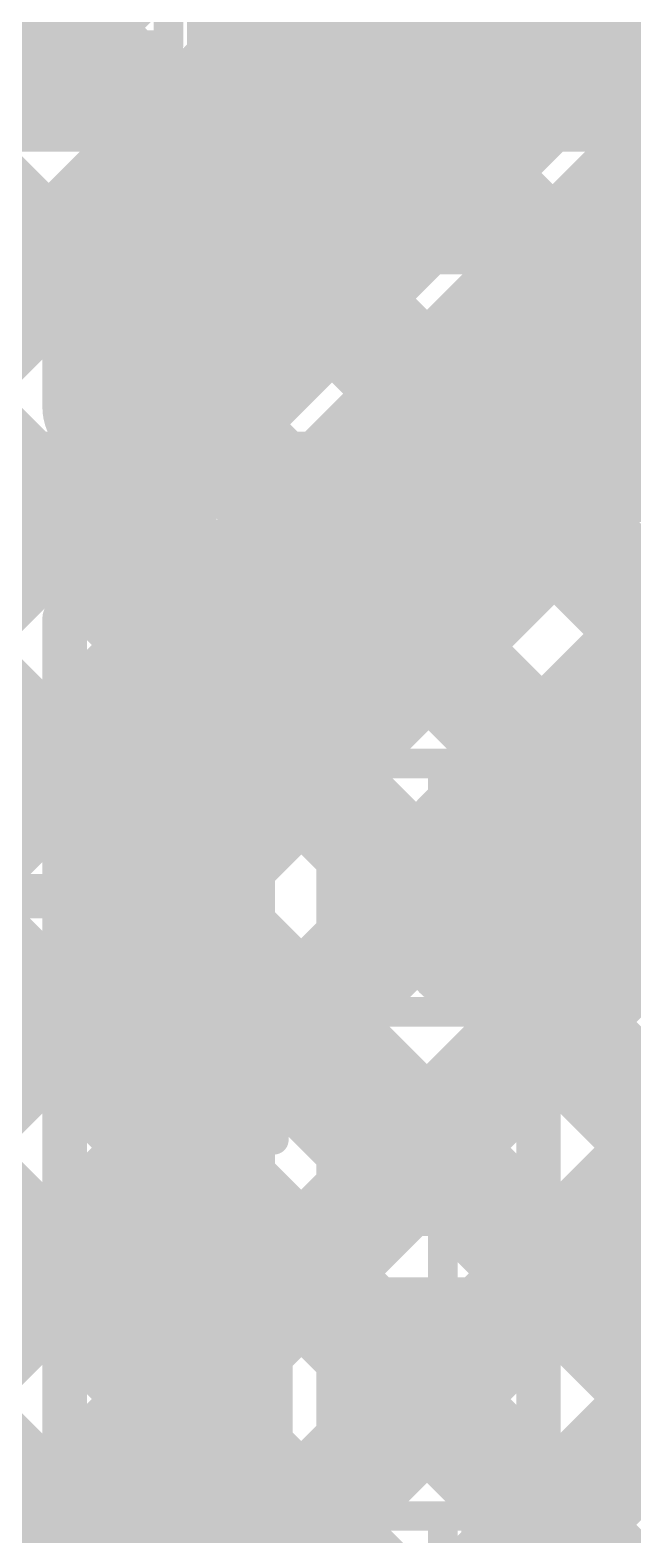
# Model space of a CAD drawing. Header units: millimetres. Extents: x 13 to 259, y -2 to 326.
# Drawn here: x 129.33 to 131.37, y 106.46 to 111.54 of the extents above; entities that cross this region are included whole.
import ezdxf

# ---------------------------------------------------------------- set-up
doc = ezdxf.new("R2010")
doc.units = ezdxf.units.MM
for name, color, linetype in [('ConnectLayer', 7, 'Continuous'), ('Mechanical14', 56, 'Continuous'), ('Mechanical8', 56, 'Continuous'), ('MidLayer2', 76, 'Continuous'), ('MidLayer3', 90, 'Continuous'), ('MidLayer4', 156, 'Continuous')]:
    doc.layers.add(name, color=color, linetype=linetype)

# ---------------------------------------------------------------- blocks, each defined once
blk = doc.blocks.new('SAMTEC_ASP_127797_01_185')
at = {"layer": 'Mechanical14', "const_width": 0.1}
for points in [[(-8.5852, -4.4196), (-9.1948, -4.4196)], [(-9.1948, -4.5606), (-9.1948, -4.4196)], [(-8.5852, -4.5606), (-8.5852, -4.4196)], [(-7.3152, -4.4196), (-7.9248, -4.4196)], [(-7.9248, -4.5606), (-7.9248, -4.4196)], [(-7.3152, -4.5606), (-7.3152, -4.4196)], [(-6.0452, -4.4196), (-6.6548, -4.4196)], [(-6.6548, -4.5606), (-6.6548, -4.4196)], [(-6.0452, -4.5606), (-6.0452, -4.4196)], [(-4.7752, -4.4196), (-5.3848, -4.4196)], [(-5.3848, -4.5606), (-5.3848, -4.4196)], [(-4.7752, -4.5606), (-4.7752, -4.4196)], [(-9.1948, -4.5606), (-9.3091, -4.5606)], [(-8.4709, -4.5606), (-8.5852, -4.5606)], [(-8.4709, -4.9162), (-8.4709, -4.5606)], [(-7.9248, -4.5606), (-8.0391, -4.5606)], [(-8.0391, -4.9162), (-8.0391, -4.5606)], [(-7.2009, -4.5606), (-7.3152, -4.5606)], [(-7.2009, -4.9162), (-7.2009, -4.5606)], [(-6.6548, -4.5606), (-6.7691, -4.5606)], [(-6.7691, -4.9162), (-6.7691, -4.5606)], [(-5.9309, -4.5606), (-6.0452, -4.5606)], [(-5.9309, -4.9162), (-5.9309, -4.5606)], [(-5.3848, -4.5606), (-5.4991, -4.5606)], [(-5.4991, -4.9162), (-5.4991, -4.5606)], [(-4.6609, -4.5606), (-4.7752, -4.5606)], [(-4.6609, -4.9162), (-4.6609, -4.5606)], [(-4.1148, -4.5606), (-4.2291, -4.5606)], [(-4.2291, -4.9162), (-4.2291, -4.5606)], [(-8.4709, -4.6736), (-9.3091, -4.6736)], [(-7.2009, -4.6736), (-8.0391, -4.6736)], [(-5.9309, -4.6736), (-6.7691, -4.6736)], [(-4.6609, -4.6736), (-5.4991, -4.6736)], [(-3.3909, -4.6736), (-4.2291, -4.6736)], [(-8.0391, -4.9162), (-8.4709, -4.9162)], [(-6.7691, -4.9162), (-7.2009, -4.9162)], [(-5.4991, -4.9162), (-5.9309, -4.9162)], [(-4.2291, -4.9162), (-4.6609, -4.9162)], [(-8.4709, -5.5994), (-8.4709, -5.2438)], [(-8.0391, -5.2438), (-8.4709, -5.2438)], [(-8.0391, -5.5994), (-8.0391, -5.2438)], [(-7.2009, -5.5994), (-7.2009, -5.2438)], [(-6.7691, -5.2438), (-7.2009, -5.2438)], [(-6.7691, -5.5994), (-6.7691, -5.2438)], [(-5.9309, -5.5994), (-5.9309, -5.2438)], [(-5.4991, -5.2438), (-5.9309, -5.2438)], [(-5.4991, -5.5994), (-5.4991, -5.2438)], [(-4.6609, -5.5994), (-4.6609, -5.2438)], [(-4.2291, -5.2438), (-4.6609, -5.2438)], [(-4.2291, -5.5994), (-4.2291, -5.2438)], [(-8.4709, -5.4864), (-9.3091, -5.4864)], [(-8.4709, -5.4864), (-9.3091, -5.4864)], [(-7.2009, -5.4864), (-8.0391, -5.4864)], [(-7.2009, -5.4864), (-8.0391, -5.4864)], [(-5.9309, -5.4864), (-6.7691, -5.4864)], [(-5.9309, -5.4864), (-6.7691, -5.4864)], [(-4.6609, -5.4864), (-5.4991, -5.4864)], [(-4.6609, -5.4864), (-5.4991, -5.4864)], [(-3.3909, -5.4864), (-4.2291, -5.4864)], [(-3.3909, -5.4864), (-4.2291, -5.4864)], [(-9.1948, -5.5994), (-9.3091, -5.5994)], [(-9.1948, -5.7404), (-9.1948, -5.5994)], [(-8.5852, -5.7404), (-8.5852, -5.5994)], [(-8.4709, -5.5994), (-8.5852, -5.5994)], [(-7.9248, -5.5994), (-8.0391, -5.5994)], [(-7.9248, -5.7404), (-7.9248, -5.5994)], [(-7.3152, -5.7404), (-7.3152, -5.5994)], [(-7.2009, -5.5994), (-7.3152, -5.5994)], [(-6.6548, -5.5994), (-6.7691, -5.5994)], [(-6.6548, -5.7404), (-6.6548, -5.5994)], [(-6.0452, -5.7404), (-6.0452, -5.5994)], [(-5.9309, -5.5994), (-6.0452, -5.5994)], [(-5.3848, -5.5994), (-5.4991, -5.5994)], [(-5.3848, -5.7404), (-5.3848, -5.5994)], [(-4.7752, -5.7404), (-4.7752, -5.5994)], [(-4.6609, -5.5994), (-4.7752, -5.5994)], [(-4.1148, -5.5994), (-4.2291, -5.5994)], [(-8.5852, -5.7404), (-9.1948, -5.7404)], [(-8.5852, -5.7404), (-9.1948, -5.7404)], [(-7.3152, -5.7404), (-7.9248, -5.7404)], [(-7.3152, -5.7404), (-7.9248, -5.7404)], [(-6.0452, -5.7404), (-6.6548, -5.7404)], [(-6.0452, -5.7404), (-6.6548, -5.7404)], [(-4.7752, -5.7404), (-5.3848, -5.7404)], [(-4.7752, -5.7404), (-5.3848, -5.7404)]]:
    blk.add_lwpolyline(points, dxfattribs=at)
at = {"layer": 'Mechanical14', "const_width": 0.05}
for points in [[(-9.2198, -4.4196, 1), (-9.1698, -4.4196, 1)], [(-9.2198, -4.4196, 1), (-9.1698, -4.4196, 1)], [(-8.6102, -4.4196, 1), (-8.5602, -4.4196, 1)], [(-8.6102, -4.4196, 1), (-8.5602, -4.4196, 1)], [(-7.9498, -4.4196, 1), (-7.8998, -4.4196, 1)], [(-7.9498, -4.4196, 1), (-7.8998, -4.4196, 1)], [(-7.3402, -4.4196, 1), (-7.2902, -4.4196, 1)], [(-7.3402, -4.4196, 1), (-7.2902, -4.4196, 1)], [(-6.6798, -4.4196, 1), (-6.6298, -4.4196, 1)], [(-6.6798, -4.4196, 1), (-6.6298, -4.4196, 1)], [(-6.0702, -4.4196, 1), (-6.0202, -4.4196, 1)], [(-6.0702, -4.4196, 1), (-6.0202, -4.4196, 1)], [(-5.4098, -4.4196, 1), (-5.3598, -4.4196, 1)], [(-5.4098, -4.4196, 1), (-5.3598, -4.4196, 1)], [(-4.8002, -4.4196, 1), (-4.7502, -4.4196, 1)], [(-4.8002, -4.4196, 1), (-4.7502, -4.4196, 1)], [(-9.2198, -4.5606, 1), (-9.1698, -4.5606, 1)], [(-9.2198, -4.5606, 1), (-9.1698, -4.5606, 1)], [(-8.6102, -4.5606, 1), (-8.5602, -4.5606, 1)], [(-8.6102, -4.5606, 1), (-8.5602, -4.5606, 1)], [(-8.4959, -4.5606, 1), (-8.4459, -4.5606, 1)], [(-8.4959, -4.5606, 1), (-8.4459, -4.5606, 1)], [(-8.0641, -4.5606, 1), (-8.0141, -4.5606, 1)], [(-8.0641, -4.5606, 1), (-8.0141, -4.5606, 1)], [(-7.9498, -4.5606, 1), (-7.8998, -4.5606, 1)], [(-7.9498, -4.5606, 1), (-7.8998, -4.5606, 1)], [(-7.3402, -4.5606, 1), (-7.2902, -4.5606, 1)], [(-7.3402, -4.5606, 1), (-7.2902, -4.5606, 1)], [(-7.2259, -4.5606, 1), (-7.1759, -4.5606, 1)], [(-7.2259, -4.5606, 1), (-7.1759, -4.5606, 1)], [(-6.7941, -4.5606, 1), (-6.7441, -4.5606, 1)], [(-6.7941, -4.5606, 1), (-6.7441, -4.5606, 1)], [(-6.6798, -4.5606, 1), (-6.6298, -4.5606, 1)], [(-6.6798, -4.5606, 1), (-6.6298, -4.5606, 1)], [(-6.0702, -4.5606, 1), (-6.0202, -4.5606, 1)], [(-6.0702, -4.5606, 1), (-6.0202, -4.5606, 1)], [(-5.9559, -4.5606, 1), (-5.9059, -4.5606, 1)], [(-5.9559, -4.5606, 1), (-5.9059, -4.5606, 1)], [(-5.5241, -4.5606, 1), (-5.4741, -4.5606, 1)], [(-5.5241, -4.5606, 1), (-5.4741, -4.5606, 1)], [(-5.4098, -4.5606, 1), (-5.3598, -4.5606, 1)], [(-5.4098, -4.5606, 1), (-5.3598, -4.5606, 1)], [(-4.8002, -4.5606, 1), (-4.7502, -4.5606, 1)], [(-4.8002, -4.5606, 1), (-4.7502, -4.5606, 1)], [(-4.6859, -4.5606, 1), (-4.6359, -4.5606, 1)], [(-4.6859, -4.5606, 1), (-4.6359, -4.5606, 1)], [(-4.2541, -4.5606, 1), (-4.2041, -4.5606, 1)], [(-4.2541, -4.5606, 1), (-4.2041, -4.5606, 1)], [(-8.4959, -4.6736, 1), (-8.4459, -4.6736, 1)], [(-8.0641, -4.6736, 1), (-8.0141, -4.6736, 1)], [(-7.2259, -4.6736, 1), (-7.1759, -4.6736, 1)], [(-6.7941, -4.6736, 1), (-6.7441, -4.6736, 1)], [(-5.9559, -4.6736, 1), (-5.9059, -4.6736, 1)], [(-5.5241, -4.6736, 1), (-5.4741, -4.6736, 1)], [(-4.6859, -4.6736, 1), (-4.6359, -4.6736, 1)], [(-4.2541, -4.6736, 1), (-4.2041, -4.6736, 1)], [(-8.4959, -4.9162, 1), (-8.4459, -4.9162, 1)], [(-8.4959, -4.9162, 1), (-8.4459, -4.9162, 1)], [(-8.0641, -4.9162, 1), (-8.0141, -4.9162, 1)], [(-8.0641, -4.9162, 1), (-8.0141, -4.9162, 1)], [(-7.2259, -4.9162, 1), (-7.1759, -4.9162, 1)], [(-7.2259, -4.9162, 1), (-7.1759, -4.9162, 1)], [(-6.7941, -4.9162, 1), (-6.7441, -4.9162, 1)], [(-6.7941, -4.9162, 1), (-6.7441, -4.9162, 1)], [(-5.9559, -4.9162, 1), (-5.9059, -4.9162, 1)], [(-5.9559, -4.9162, 1), (-5.9059, -4.9162, 1)], [(-5.5241, -4.9162, 1), (-5.4741, -4.9162, 1)], [(-5.5241, -4.9162, 1), (-5.4741, -4.9162, 1)], [(-4.6859, -4.9162, 1), (-4.6359, -4.9162, 1)], [(-4.6859, -4.9162, 1), (-4.6359, -4.9162, 1)], [(-4.2541, -4.9162, 1), (-4.2041, -4.9162, 1)], [(-4.2541, -4.9162, 1), (-4.2041, -4.9162, 1)], [(-8.4959, -5.2438, 1), (-8.4459, -5.2438, 1)], [(-8.4959, -5.2438, 1), (-8.4459, -5.2438, 1)], [(-8.0641, -5.2438, 1), (-8.0141, -5.2438, 1)], [(-8.0641, -5.2438, 1), (-8.0141, -5.2438, 1)], [(-7.2259, -5.2438, 1), (-7.1759, -5.2438, 1)], [(-7.2259, -5.2438, 1), (-7.1759, -5.2438, 1)], [(-6.7941, -5.2438, 1), (-6.7441, -5.2438, 1)], [(-6.7941, -5.2438, 1), (-6.7441, -5.2438, 1)], [(-5.9559, -5.2438, 1), (-5.9059, -5.2438, 1)], [(-5.9559, -5.2438, 1), (-5.9059, -5.2438, 1)], [(-5.5241, -5.2438, 1), (-5.4741, -5.2438, 1)], [(-5.5241, -5.2438, 1), (-5.4741, -5.2438, 1)], [(-4.6859, -5.2438, 1), (-4.6359, -5.2438, 1)], [(-4.6859, -5.2438, 1), (-4.6359, -5.2438, 1)], [(-4.2541, -5.2438, 1), (-4.2041, -5.2438, 1)], [(-4.2541, -5.2438, 1), (-4.2041, -5.2438, 1)], [(-8.4959, -5.4864, 1), (-8.4459, -5.4864, 1)], [(-8.4959, -5.4864, 1), (-8.4459, -5.4864, 1)], [(-8.0641, -5.4864, 1), (-8.0141, -5.4864, 1)], [(-8.0641, -5.4864, 1), (-8.0141, -5.4864, 1)], [(-7.2259, -5.4864, 1), (-7.1759, -5.4864, 1)], [(-7.2259, -5.4864, 1), (-7.1759, -5.4864, 1)], [(-6.7941, -5.4864, 1), (-6.7441, -5.4864, 1)], [(-6.7941, -5.4864, 1), (-6.7441, -5.4864, 1)], [(-5.9559, -5.4864, 1), (-5.9059, -5.4864, 1)], [(-5.9559, -5.4864, 1), (-5.9059, -5.4864, 1)], [(-5.5241, -5.4864, 1), (-5.4741, -5.4864, 1)], [(-5.5241, -5.4864, 1), (-5.4741, -5.4864, 1)], [(-4.6859, -5.4864, 1), (-4.6359, -5.4864, 1)], [(-4.6859, -5.4864, 1), (-4.6359, -5.4864, 1)], [(-4.2541, -5.4864, 1), (-4.2041, -5.4864, 1)], [(-4.2541, -5.4864, 1), (-4.2041, -5.4864, 1)], [(-9.2198, -5.5994, 1), (-9.1698, -5.5994, 1)], [(-9.2198, -5.5994, 1), (-9.1698, -5.5994, 1)], [(-8.6102, -5.5994, 1), (-8.5602, -5.5994, 1)], [(-8.6102, -5.5994, 1), (-8.5602, -5.5994, 1)], [(-8.4959, -5.5994, 1), (-8.4459, -5.5994, 1)], [(-8.4959, -5.5994, 1), (-8.4459, -5.5994, 1)], [(-8.0641, -5.5994, 1), (-8.0141, -5.5994, 1)], [(-8.0641, -5.5994, 1), (-8.0141, -5.5994, 1)], [(-7.9498, -5.5994, 1), (-7.8998, -5.5994, 1)], [(-7.9498, -5.5994, 1), (-7.8998, -5.5994, 1)], [(-7.3402, -5.5994, 1), (-7.2902, -5.5994, 1)], [(-7.3402, -5.5994, 1), (-7.2902, -5.5994, 1)], [(-7.2259, -5.5994, 1), (-7.1759, -5.5994, 1)], [(-7.2259, -5.5994, 1), (-7.1759, -5.5994, 1)], [(-6.7941, -5.5994, 1), (-6.7441, -5.5994, 1)], [(-6.7941, -5.5994, 1), (-6.7441, -5.5994, 1)], [(-6.6798, -5.5994, 1), (-6.6298, -5.5994, 1)], [(-6.6798, -5.5994, 1), (-6.6298, -5.5994, 1)], [(-6.0702, -5.5994, 1), (-6.0202, -5.5994, 1)], [(-6.0702, -5.5994, 1), (-6.0202, -5.5994, 1)], [(-5.9559, -5.5994, 1), (-5.9059, -5.5994, 1)], [(-5.9559, -5.5994, 1), (-5.9059, -5.5994, 1)], [(-5.5241, -5.5994, 1), (-5.4741, -5.5994, 1)], [(-5.5241, -5.5994, 1), (-5.4741, -5.5994, 1)], [(-5.4098, -5.5994, 1), (-5.3598, -5.5994, 1)], [(-5.4098, -5.5994, 1), (-5.3598, -5.5994, 1)], [(-4.8002, -5.5994, 1), (-4.7502, -5.5994, 1)], [(-4.8002, -5.5994, 1), (-4.7502, -5.5994, 1)], [(-4.6859, -5.5994, 1), (-4.6359, -5.5994, 1)], [(-4.6859, -5.5994, 1), (-4.6359, -5.5994, 1)], [(-4.2541, -5.5994, 1), (-4.2041, -5.5994, 1)], [(-4.2541, -5.5994, 1), (-4.2041, -5.5994, 1)], [(-9.2198, -5.7404, 1), (-9.1698, -5.7404, 1)], [(-9.2198, -5.7404, 1), (-9.1698, -5.7404, 1)], [(-9.2198, -5.7404, 1), (-9.1698, -5.7404, 1)], [(-8.6102, -5.7404, 1), (-8.5602, -5.7404, 1)], [(-8.6102, -5.7404, 1), (-8.5602, -5.7404, 1)], [(-8.6102, -5.7404, 1), (-8.5602, -5.7404, 1)], [(-7.9498, -5.7404, 1), (-7.8998, -5.7404, 1)], [(-7.9498, -5.7404, 1), (-7.8998, -5.7404, 1)], [(-7.9498, -5.7404, 1), (-7.8998, -5.7404, 1)], [(-7.3402, -5.7404, 1), (-7.2902, -5.7404, 1)], [(-7.3402, -5.7404, 1), (-7.2902, -5.7404, 1)], [(-7.3402, -5.7404, 1), (-7.2902, -5.7404, 1)], [(-6.6798, -5.7404, 1), (-6.6298, -5.7404, 1)], [(-6.6798, -5.7404, 1), (-6.6298, -5.7404, 1)], [(-6.6798, -5.7404, 1), (-6.6298, -5.7404, 1)], [(-6.0702, -5.7404, 1), (-6.0202, -5.7404, 1)], [(-6.0702, -5.7404, 1), (-6.0202, -5.7404, 1)], [(-6.0702, -5.7404, 1), (-6.0202, -5.7404, 1)], [(-5.4098, -5.7404, 1), (-5.3598, -5.7404, 1)], [(-5.4098, -5.7404, 1), (-5.3598, -5.7404, 1)], [(-5.4098, -5.7404, 1), (-5.3598, -5.7404, 1)], [(-4.8002, -5.7404, 1), (-4.7502, -5.7404, 1)], [(-4.8002, -5.7404, 1), (-4.7502, -5.7404, 1)], [(-4.8002, -5.7404, 1), (-4.7502, -5.7404, 1)]]:
    blk.add_lwpolyline(points, format="xyb", close=True, dxfattribs=at)
at = {"layer": 'Mechanical8', "const_width": 0.1}
for points in [[(-8.255, -4.175), (-8.255, -3.175)], [(-6.985, -4.175), (-6.985, -3.175)], [(-5.715, -4.175), (-5.715, -3.175)], [(-4.445, -4.175), (-4.445, -3.175)]]:
    blk.add_lwpolyline(points, dxfattribs=at)
at = {"layer": 'Mechanical8', "const_width": 0.05}
for points in [[(-8.28, -4.175, 1), (-8.23, -4.175, 1)], [(-7.01, -4.175, 1), (-6.96, -4.175, 1)], [(-5.74, -4.175, 1), (-5.69, -4.175, 1)], [(-4.47, -4.175, 1), (-4.42, -4.175, 1)]]:
    blk.add_lwpolyline(points, format="xyb", close=True, dxfattribs=at)

msp = doc.modelspace()

# ---------------------------------------------------------------- linework, layer by layer
at = {"layer": 'ConnectLayer', "const_width": 0.4}
for points in [[(120.9938, 103.1747), (133.0535, 115.2344)], [(120.9938, 103.1747), (133.0535, 115.2344)], [(121.7757, 114.1147), (131.6378, 104.2526)], [(126.7, 108.881), (131.7835, 113.9644)], [(122.2054, 113.685), (131.6378, 104.2526)], [(129.539, 113.1396), (136.8443, 105.8343)], [(129.539, 113.1396), (136.8443, 105.8343)], [(129.539, 113.1396), (131.7643, 110.9143)], [(128.2627, 109.5951), (131.6451, 112.9775)], [(128.2627, 109.5951), (131.6451, 112.9775)], [(128.2627, 109.5951), (131.6451, 112.9775)], [(129.1928, 112.6373), (132.0064, 109.8237)], [(129.1928, 112.6373), (132.0064, 109.8237)], [(129.1928, 112.6373), (132.0064, 109.8237)], [(128.5701, 109.054), (132.0412, 112.5251)], [(128.5701, 109.054), (132.0412, 112.5251)], [(128.5701, 109.054), (132.0412, 112.5251)], [(128.5755, 112.406), (131.6389, 109.3427)], [(128.5755, 112.406), (131.6389, 109.3427)], [(128.5757, 112.4059), (131.6389, 109.3427)], [(129.575, 110.5064), (130.985, 111.9164)], [(130.985, 111.6719), (130.985, 111.9164)], [(130.8736, 111.805), (130.985, 111.6935)], [(129.575, 110.2619), (130.985, 111.6719)], [(127.6323, 111.6522), (137.0824, 102.2021)], [(127.6323, 111.6522), (137.0824, 102.2021)], [(127.6323, 111.6522), (132.0024, 107.2821)], [(128.5336, 111.5994), (131.7619, 108.3712)], [(128.5336, 111.5994), (131.7619, 108.3712)], [(128.5336, 111.5994), (131.7618, 108.3711)], [(126.9606, 111.4754), (132.41, 106.026)], [(126.9606, 111.4754), (132.41, 106.026)], [(126.9606, 111.4754), (131.6383, 106.7976)], [(128.0456, 107.6809), (131.7861, 111.4215)], [(128.0456, 107.6809), (131.7861, 111.4215)], [(128.0456, 107.681), (131.7861, 111.4215)], [(130.4493, 111.3807), (130.5716, 111.2585)], [(120.5356, 99.3225), (132.5152, 111.302)], [(120.5356, 99.3225), (132.5152, 111.302)], [(120.5352, 98.4735), (133.3154, 111.2537)], [(120.5352, 98.4735), (133.3154, 111.2537)], [(129.865, 109.3781), (131.6935, 111.2066)], [(130.0251, 110.9565), (130.1473, 110.8342)], [(131.1585, 110.6716), (131.4651, 110.365)], [(129.575, 110.2619), (129.575, 110.5064)], [(129.6008, 110.5322), (129.7231, 110.4099)], [(126.705, 105.4919), (131.646, 110.4328)], [(131.35, 110.365), (132.7274, 110.365)], [(130.0816, 109.2685), (131.0566, 110.2435)], [(130.7342, 110.2473), (130.8973, 110.0842)], [(126.7, 104.6384), (132.0454, 109.9837)], [(130.31, 109.823), (130.4731, 109.6599)], [(130.79, 108.7283), (131.5967, 109.535)], [(130.79, 108.8031), (131.5219, 109.535)], [(131.5219, 109.535), (131.6951, 109.535)], [(131.4842, 109.4973), (131.6389, 109.3427)], [(129.865, 104.275), (129.865, 109.3781)], [(129.8857, 109.3988), (130.0507, 109.2338)], [(130.79, 108.4276), (131.6351, 109.2726)], [(126.7, 109.1903), (131.6378, 104.2526)], [(131.06, 109.073), (131.2477, 108.8853)], [(128.5678, 109.0196), (131.7594, 105.828)], [(128.5678, 109.0196), (131.7594, 105.828)], [(128.5678, 109.0196), (131.7594, 105.828)], [(129.96, 104.2969), (129.96, 108.975)], [(102.1605, 79.2502), (131.7888, 108.8785)], [(102.1605, 79.2502), (131.7888, 108.8785)], [(126.7, 103.7898), (131.7887, 108.8785)], [(130.79, 108.4276), (130.79, 108.8031)], [(129.865, 108.6519), (129.96, 108.7469)], [(129.865, 108.5709), (129.96, 108.4759)], [(128.2068, 108.532), (131.9984, 104.7405)], [(128.2069, 108.532), (131.9984, 104.7405)], [(128.2069, 108.532), (131.9984, 104.7405)], [(131.465, 107.9288), (131.6439, 108.1077)], [(131.465, 107.2202), (131.465, 107.9288)], [(102.1717, 78.4129), (131.6469, 107.8881)], [(102.1717, 78.4129), (131.6469, 107.8881)], [(126.7, 102.9413), (131.6469, 107.8882)], [(129.865, 107.8033), (129.96, 107.8983)], [(131.465, 107.7063), (131.6469, 107.8881)], [(131.465, 107.8194), (131.7647, 107.5198)], [(129.865, 107.7224), (129.96, 107.6274)], [(131.4666, 107.2218), (131.8208, 107.576)], [(125.5542, 100.9469), (132.0497, 107.4424)], [(125.5542, 100.9469), (132.0497, 107.4424)], [(126.7, 102.0928), (132.0496, 107.4424)], [(129.865, 106.9548), (129.96, 107.0498)], [(129.865, 106.8739), (129.96, 106.7789)]]:
    msp.add_lwpolyline(points, dxfattribs=at)
at = {"layer": 'ConnectLayer', "const_width": 0.2}
for points in [[(130.885, 111.6935, 1), (131.085, 111.6935, 1)], [(130.885, 111.6719, 1), (131.085, 111.6719, 1)], [(130.885, 111.6719, 1), (131.085, 111.6719, 1)], [(130.3493, 111.3807, 1), (130.5493, 111.3807, 1)], [(130.4716, 111.2585, 1), (130.6716, 111.2585, 1)], [(129.9251, 110.9565, 1), (130.1251, 110.9565, 1)], [(130.0473, 110.8342, 1), (130.2473, 110.8342, 1)], [(131.0585, 110.6716, 1), (131.2585, 110.6716, 1)], [(129.475, 110.5064, 1), (129.675, 110.5064, 1)], [(129.475, 110.5064, 1), (129.675, 110.5064, 1)], [(129.5008, 110.5322, 1), (129.7008, 110.5322, 1)], [(129.6231, 110.4099, 1), (129.8231, 110.4099, 1)], [(131.25, 110.365, 1), (131.45, 110.365, 1)], [(131.25, 110.365, 1), (131.45, 110.365, 1)], [(131.25, 110.365, 1), (131.45, 110.365, 1)], [(131.3651, 110.365, 1), (131.5651, 110.365, 1)], [(129.475, 110.2619, 1), (129.675, 110.2619, 1)], [(129.475, 110.2619, 1), (129.675, 110.2619, 1)], [(130.6342, 110.2473, 1), (130.8342, 110.2473, 1)], [(130.9566, 110.2435, 1), (131.1566, 110.2435, 1)], [(130.9566, 110.2435, 1), (131.1566, 110.2435, 1)], [(130.9566, 110.2435, 1), (131.1566, 110.2435, 1)], [(130.7973, 110.0842, 1), (130.9973, 110.0842, 1)], [(130.21, 109.823, 1), (130.41, 109.823, 1)], [(130.3731, 109.6599, 1), (130.5731, 109.6599, 1)], [(131.4219, 109.535, 1), (131.6219, 109.535, 1)], [(131.4219, 109.535, 1), (131.6219, 109.535, 1)], [(131.3842, 109.4973, 1), (131.5842, 109.4973, 1)], [(129.765, 109.3781, 1), (129.965, 109.3781, 1)], [(129.765, 109.3781, 1), (129.965, 109.3781, 1)], [(129.7857, 109.3988, 1), (129.9857, 109.3988, 1)], [(129.9507, 109.2338, 1), (130.1507, 109.2338, 1)], [(129.9816, 109.2685, 1), (130.1816, 109.2685, 1)], [(129.9816, 109.2685, 1), (130.1816, 109.2685, 1)], [(129.9816, 109.2685, 1), (130.1816, 109.2685, 1)], [(130.96, 109.073, 1), (131.16, 109.073, 1)], [(129.8601, 108.975, 1), (130.06, 108.975, 1)], [(129.8601, 108.975, 1), (130.06, 108.975, 1)], [(129.8601, 108.975, 1), (130.06, 108.975, 1)], [(131.1477, 108.8853, 1), (131.3477, 108.8853, 1)], [(130.69, 108.8031, 1), (130.89, 108.8031, 1)], [(130.69, 108.8031, 1), (130.89, 108.8031, 1)], [(129.8601, 108.7469, 1), (130.06, 108.7469, 1)], [(130.69, 108.7283, 1), (130.89, 108.7283, 1)], [(129.765, 108.6519, 1), (129.965, 108.6519, 1)], [(129.765, 108.5709, 1), (129.965, 108.5709, 1)], [(129.8601, 108.4759, 1), (130.06, 108.4759, 1)], [(130.69, 108.4276, 1), (130.89, 108.4276, 1)], [(130.69, 108.4276, 1), (130.89, 108.4276, 1)], [(131.365, 107.9288, 1), (131.565, 107.9288, 1)], [(131.365, 107.9288, 1), (131.565, 107.9288, 1)], [(129.8601, 107.8983, 1), (130.06, 107.8983, 1)], [(129.765, 107.8033, 1), (129.965, 107.8033, 1)], [(131.365, 107.8194, 1), (131.565, 107.8194, 1)], [(129.765, 107.7224, 1), (129.965, 107.7224, 1)], [(131.365, 107.7063, 1), (131.565, 107.7063, 1)], [(129.8601, 107.6274, 1), (130.06, 107.6274, 1)], [(131.365, 107.2202, 1), (131.565, 107.2202, 1)], [(131.3666, 107.2218, 1), (131.5666, 107.2218, 1)], [(129.8601, 107.0498, 1), (130.06, 107.0498, 1)], [(129.765, 106.9548, 1), (129.965, 106.9548, 1)], [(129.765, 106.8739, 1), (129.965, 106.8739, 1)], [(129.8601, 106.7789, 1), (130.06, 106.7789, 1)]]:
    msp.add_lwpolyline(points, format="xyb", close=True, dxfattribs=at)
at = {"layer": 'ConnectLayer', "const_width": 0.4}
for points in [[(131.0566, 110.2435, -0.198912), (131.35, 110.365)], [(131.0566, 110.2435, -0.198912), (131.35, 110.365)], [(129.96, 108.975, -0.198912), (130.0816, 109.2685)], [(129.96, 108.975, -0.198912), (130.0816, 109.2685)]]:
    msp.add_lwpolyline(points, format="xyb", dxfattribs=at)
at = {"layer": 'MidLayer2'}
for points, const_width in [([(128.95, 111.2), (136.6508, 111.2)], 0.15), ([(121.8859, 110.12), (132.0144, 110.12)], 0.12), ([(121.5659, 109.8), (131.8818, 109.8)], 0.12), ([(128.167, 109.5269), (130.1597, 107.5342)], 0.12), ([(130.1597, 106.2611), (130.1597, 107.5342)], 0.12)]:
    msp.add_lwpolyline(points, dxfattribs=dict(at, const_width=const_width))
at = {"layer": 'MidLayer2', "const_width": 0.06}
msp.add_lwpolyline([(130.1297, 107.5342, 1), (130.1897, 107.5342, 1)], format="xyb", close=True, dxfattribs=at)
msp.add_lwpolyline([(130.1297, 107.5342, 1), (130.1897, 107.5342, 1)], format="xyb", close=True, dxfattribs=at)
at = {"layer": 'MidLayer3', "const_width": 0.15}
for points in [[(127.2362, 109.1646), (131.9123, 113.8407)], [(129.16, 110.6783), (132.0324, 113.5507)], [(131.4, 111.5), (131.4, 112.2607)], [(129.45, 109.55), (131.4, 111.5)], [(130.375, 108.975), (131.35, 109.95)], [(131.35, 109.95), (132.8993, 109.95)], [(129.45, 104.275), (129.45, 109.55)], [(131.05, 108.1007), (132.225, 109.2757)], [(130.375, 104.125), (130.375, 108.975)], [(131.05, 103.9323), (131.05, 108.1007)]]:
    msp.add_lwpolyline(points, dxfattribs=at)
at = {"layer": 'MidLayer3', "const_width": 0.075}
for points in [[(131.3625, 111.5, 1), (131.4375, 111.5, 1)], [(131.3625, 111.5, 1), (131.4375, 111.5, 1)], [(131.3125, 109.95, 1), (131.3875, 109.95, 1)], [(131.3125, 109.95, 1), (131.3875, 109.95, 1)], [(129.4125, 109.55, 1), (129.4875, 109.55, 1)], [(129.4125, 109.55, 1), (129.4875, 109.55, 1)], [(130.3375, 108.975, 1), (130.4125, 108.975, 1)], [(130.3375, 108.975, 1), (130.4125, 108.975, 1)], [(131.0125, 108.1007, 1), (131.0875, 108.1007, 1)], [(131.0125, 108.1007, 1), (131.0875, 108.1007, 1)]]:
    msp.add_lwpolyline(points, format="xyb", close=True, dxfattribs=at)
at = {"layer": 'MidLayer4'}
for points, const_width in [([(128.95, 111.2807), (132.225, 108.0057)], 0.12), ([(126.7195, 108.6119), (129.5, 108.6119)], 0.15), ([(129.5, 108.6119), (130.572, 107.54)], 0.15), ([(130.572, 107.54), (134.0057, 107.54)], 0.15), ([(129.025, 107.25), (134.925, 107.25)], 0.15)]:
    msp.add_lwpolyline(points, dxfattribs=dict(at, const_width=const_width))
at = {"layer": 'MidLayer4', "const_width": 0.075}
for points in [[(129.4625, 108.6119, 1), (129.5375, 108.6119, 1)], [(129.4625, 108.6119, 1), (129.5375, 108.6119, 1)], [(130.5345, 107.54, 1), (130.6095, 107.54, 1)], [(130.5345, 107.54, 1), (130.6095, 107.54, 1)]]:
    msp.add_lwpolyline(points, format="xyb", close=True, dxfattribs=at)

# ---------------------------------------------------------------- block references
at = {"rotation": 270}
msp.add_blockref('SAMTEC_ASP_127797_01_185', (135.4, 102.2907), dxfattribs=at)

doc.saveas('drawing.dxf')
